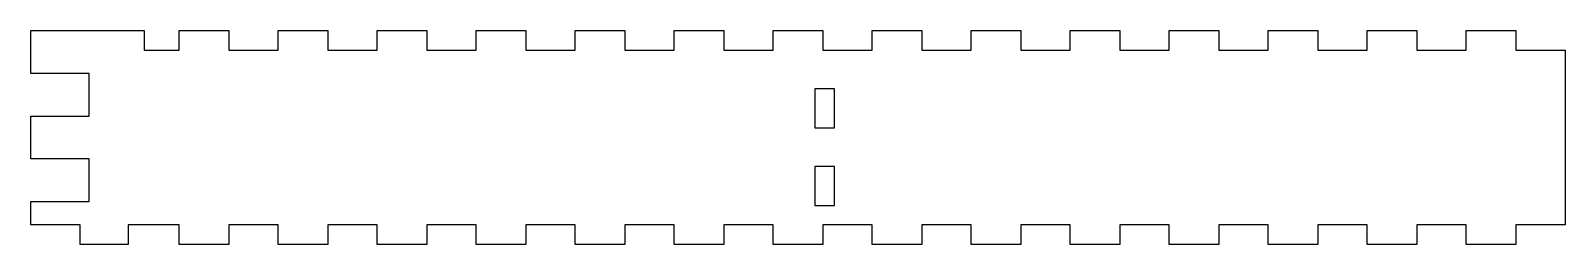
# Model space of a CAD drawing. Header units: millimetres. Extents: x 195 to 510, y -40 to 4.
import ezdxf

# ---------------------------------------------------------------- set-up
doc = ezdxf.new("R2010")
doc.units = ezdxf.units.MM
doc.layers.get('0').update_dxf_attribs({"linetype": 'CONTINUOUS'})

msp = doc.modelspace()

# ---------------------------------------------------------------- linework, layer by layer
for points in [[(214.64, -36), (214.64, -40), (204.81, -40), (204.81, -36), (194.64, -36), (194.64, -31.2), (206.64, -31.2), (206.64, -22.4), (194.64, -22.4), (194.64, -13.6), (206.64, -13.6), (206.64, -4.8), (194.64, -4.8), (194.64, 4), (217.99, 4), (217.99, 0), (225.16, 0), (225.16, 4), (235.33, 4), (235.33, 0), (245.5, 0), (245.5, 4), (255.68, 4), (255.68, 0), (265.85, 0), (265.85, 4), (276.02, 4), (276.02, 0), (286.2, 0), (286.2, 4), (296.37, 4), (296.37, 0), (306.54, 0), (306.54, 4), (316.72, 4), (316.72, 0), (326.89, 0), (326.89, 4), (337.06, 4), (337.06, 0), (347.23, 0), (347.23, 4), (357.41, 4), (357.41, 0), (367.58, 0), (367.58, 4), (377.75, 4), (377.75, 0), (387.93, 0), (387.93, 4), (398.1, 4), (398.1, 0), (408.27, 0), (408.27, 4), (418.44, 4), (418.44, 0), (428.62, 0), (428.62, 4), (438.79, 4), (438.79, 0), (448.96, 0), (448.96, 4), (459.14, 4), (459.14, 0), (469.31, 0), (469.31, 4), (479.48, 4), (479.48, 0), (489.65, 0), (489.65, 4), (499.83, 4), (499.83, 0), (510, 0), (510, -36), (499.83, -36), (499.83, -40), (489.65, -40), (489.65, -36), (479.48, -36), (479.48, -40), (469.31, -40), (469.31, -36), (459.14, -36), (459.14, -40), (448.96, -40), (448.96, -36), (438.79, -36), (438.79, -40), (428.62, -40), (428.62, -36), (418.44, -36), (418.44, -40), (408.27, -40), (408.27, -36), (398.1, -36), (398.1, -40), (387.93, -40), (387.93, -36), (377.75, -36), (377.75, -40), (367.58, -40), (367.58, -36), (357.41, -36), (357.41, -40), (347.23, -40), (347.23, -36), (337.06, -36), (337.06, -40), (326.89, -40), (326.89, -36), (316.72, -36), (316.72, -40), (306.54, -40), (306.54, -36), (296.37, -36), (296.37, -40), (286.2, -40), (286.2, -36), (276.02, -36), (276.02, -40), (265.85, -40), (265.85, -36), (255.68, -36), (255.68, -40), (245.5, -40), (245.5, -36), (235.33, -36), (235.33, -40), (225.16, -40), (225.16, -36)], [(355.79, -16), (359.79, -16), (359.79, -8), (355.79, -8)], [(355.79, -32), (359.79, -32), (359.79, -24), (355.79, -24)]]:
    msp.add_lwpolyline(points, close=True)

doc.saveas('drawing.dxf')
